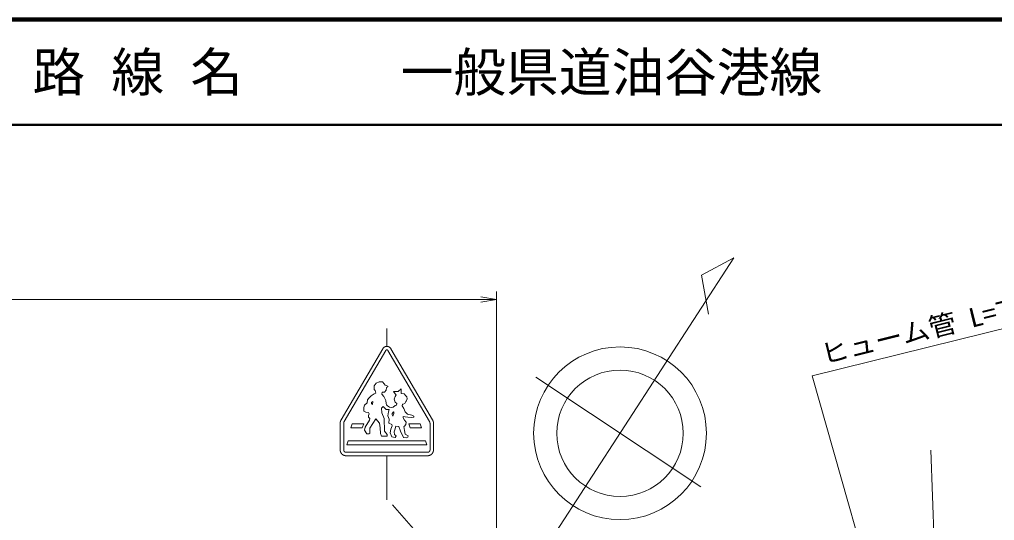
# Model space of a CAD drawing. Units: millimetres, scale not verified. Extents: x 40000 to 680000, y 20000 to 380000.
# Drawn here: x 179154 to 271685, y 332431 to 380000 of the extents above; entities that cross this region are included whole.
import ezdxf
from ezdxf.enums import TextEntityAlignment as Align

# ---------------------------------------------------------------- set-up
doc = ezdxf.new("R2010")
doc.units = ezdxf.units.MM
doc.header["$LTSCALE"] = 1000
for name, color, linetype, lineweight in [('M-STR-HTXT', 7, 'Continuous', 13), ('M-TTL', 2, 'Continuous', 140), ('M-TTL-LINE', 7, 'Continuous', 50), ('M-TTL-TXT', 7, 'Continuous', 13), ('M-WORK', 1, 'Continuous', 13)]:
    doc.layers.add(name, color=color, linetype=linetype, lineweight=lineweight)
doc.styles.add('ＭＳ ゴシック', font='')
doc.styles.get('ＭＳ ゴシック').set_extended_font_data('MS Gothic')

# ---------------------------------------------------------------- blocks, each defined once
blk = doc.blocks.new('open_arrow')
at = {"color": 0, "linetype": 'Continuous', "lineweight": -2}
blk.add_lwpolyline([(7.5, 1.25), (0, 0), (7.5, -1.25)], dxfattribs=at)

msp = doc.modelspace()

# ---------------------------------------------------------------- linework, layer by layer
at = {"layer": 'M-STR-HTXT'}
for p, q in [((224436, 303489), (224436, 354174)), ((82733, 353424), (224436, 353424))]:
    msp.add_line(p, q, dxfattribs=at)
msp.add_lwpolyline([(261932, 319525), (254378, 346165), (284474, 353593)], dxfattribs=at)
at = {"layer": 'M-TTL'}
msp.add_line((680000, 380000), (40000, 380000), dxfattribs=at)
at = {"layer": 'M-TTL-LINE'}
msp.add_line((40000, 370000), (680000, 370000), dxfattribs=at)
at = {"layer": 'M-WORK'}
for p, q in [((229694, 330774), (246956, 357371)), ((243874, 355712), (246956, 357371)), ((244532, 352031), (243874, 355712)), ((214016, 348964), (214016, 350671)), ((212807, 345204), (213016, 345482)), ((212807, 344871), (212807, 345204)), ((213016, 345482), (213274, 345587)), ((213274, 345587), (213607, 345597)), ((213607, 345597), (213776, 345418)), ((213776, 345418), (213860, 345294)), ((213860, 345294), (214119, 345199)), ((214119, 345199), (214124, 345125)), ((228142, 346029), (243817, 335623)), ((212544, 344270), (212292, 344043)), ((212826, 344462), (212544, 344270)), ((212906, 344762), (212807, 344871)), ((212826, 344462), (212956, 344529)), ((212956, 344529), (212906, 344762)), ((213562, 344603), (213527, 344437)), ((213527, 344437), (213551, 344419)), ((213551, 344419), (213724, 344208)), ((213801, 344623), (213562, 344603)), ((213940, 344807), (213801, 344623)), ((213970, 345065), (213940, 344807)), ((214124, 345125), (213970, 345065)), ((214661, 344668), (215080, 344664)), ((214821, 344465), (214661, 344668)), ((214806, 344210), (214909, 344362)), ((214909, 344362), (214821, 344465)), ((215080, 344664), (215360, 344920)), ((215360, 344920), (215374, 344504)), ((215374, 344504), (215658, 344455)), ((215658, 344455), (215811, 344281)), ((215811, 344281), (215914, 344167)), ((211905, 343394), (211841, 343168)), ((212161, 343599), (211905, 343394)), ((212196, 343890), (212161, 343599)), ((212292, 344043), (212196, 343890)), ((212563, 343666), (212683, 343720)), ((212573, 343556), (212563, 343666)), ((212668, 343437), (212573, 343556)), ((212683, 343720), (212668, 343437)), ((213724, 344208), (213933, 343815)), ((213933, 343815), (213958, 343527)), ((213958, 343527), (213982, 343428)), ((213982, 343428), (214072, 343318)), ((214072, 343318), (214271, 343179)), ((214628, 343204), (214792, 343353)), ((214721, 343951), (214806, 344210)), ((214817, 343674), (214721, 343951)), ((214792, 343353), (214920, 343376)), ((214952, 343553), (214817, 343674)), ((214920, 343376), (214952, 343553)), ((215491, 343468), (215470, 343319)), ((215470, 343319), (215644, 343060)), ((215576, 343486), (215491, 343468)), ((215708, 343532), (215576, 343486)), ((215818, 343731), (215708, 343532)), ((215846, 343770), (215818, 343731)), ((215949, 343986), (215846, 343770)), ((215914, 344167), (215949, 343986)), ((211841, 343168), (211820, 342814)), ((211820, 342814), (212022, 342716)), ((212022, 342716), (212268, 342677)), ((212268, 342677), (212353, 342573)), ((212288, 342394), (212283, 342255)), ((212353, 342573), (212288, 342394)), ((213510, 343100), (213659, 343249)), ((213540, 342653), (213510, 343100)), ((213764, 342101), (213540, 342653)), ((213659, 343249), (213943, 342976)), ((213943, 342976), (214221, 342961)), ((214118, 342375), (214182, 342762)), ((214221, 342045), (214118, 342375)), ((214182, 342762), (214221, 342961)), ((214271, 343179), (214449, 343149)), ((214449, 343149), (214628, 343204)), ((214522, 342602), (214636, 342762)), ((214533, 342460), (214522, 342602)), ((214586, 342325), (214533, 342460)), ((214682, 342581), (214586, 342325)), ((214636, 342762), (214689, 342730)), ((214689, 342730), (214682, 342581)), ((215644, 343060), (215765, 342741)), ((215765, 342741), (215963, 342538)), ((215963, 342538), (216400, 342418)), ((216400, 342418), (216581, 342333)), ((210740, 341611), (210600, 341242)), ((211827, 341611), (210740, 341611)), ((211827, 341611), (211687, 341242)), ((212378, 341952), (211960, 341286)), ((212283, 342255), (212407, 342106)), ((212407, 342106), (212378, 341952)), ((212397, 341212), (212984, 342071)), ((212984, 342071), (213317, 341674)), ((213317, 341674), (213374, 341242)), ((213808, 340909), (213764, 342101)), ((214196, 341683), (214221, 342045)), ((214501, 341538), (214196, 341683)), ((214526, 341421), (214501, 341538)), ((215580, 342311), (215562, 342194)), ((215562, 342194), (215701, 341956)), ((215761, 342279), (215580, 342311)), ((215832, 341562), (215694, 341399)), ((215701, 341956), (215839, 341768)), ((215999, 342237), (215761, 342279)), ((215839, 341768), (215832, 341562)), ((216339, 342208), (215999, 342237)), ((216089, 341611), (216230, 341242)), ((216089, 341611), (217176, 341611)), ((216563, 342254), (216339, 342208)), ((216581, 342333), (216563, 342254)), ((217176, 341611), (217316, 341242)), ((211687, 341242), (210600, 341242)), ((211960, 341286), (211906, 341023)), ((211906, 341023), (212129, 340660)), ((212129, 340660), (212318, 340655)), ((212318, 340655), (212417, 340715)), ((212417, 340715), (212397, 341212)), ((213374, 341242), (213416, 340705)), ((213416, 340705), (213510, 340432)), ((214062, 340606), (213808, 340909)), ((214032, 340427), (214062, 340606)), ((214331, 340750), (214402, 341108)), ((214480, 340391), (214331, 340750)), ((214402, 341108), (214526, 341421)), ((214774, 341041), (214721, 340842)), ((214721, 340842), (214753, 340608)), ((214753, 340608), (214916, 340469)), ((214884, 341389), (214774, 341041)), ((215158, 341371), (214884, 341389)), ((215307, 340899), (215158, 341371)), ((215598, 340324), (215307, 340899)), ((215694, 341399), (215630, 341353)), ((215630, 341353), (215690, 340977)), ((215690, 340977), (215754, 340622)), ((215754, 340622), (216027, 340459)), ((216230, 341242), (217316, 341242)), ((210354, 339981), (210213, 339612)), ((210213, 339612), (217819, 339612)), ((210354, 339981), (217679, 339981)), ((213510, 340432), (214032, 340427)), ((214813, 340317), (214480, 340391)), ((214916, 340469), (214813, 340317)), ((215857, 340281), (215598, 340324)), ((216013, 340338), (215857, 340281)), ((216027, 340459), (216013, 340338)), ((217679, 339981), (217819, 339612)), ((267486, 288346), (265655, 339098)), ((214016, 338582), (214016, 334402)), ((214550, 333926), (242955, 301490))]:
    msp.add_line(p, q, dxfattribs=at)
for points in [[(209590, 341666), (209590, 341672), (209590, 341677), (209590, 341683), (209590, 341688), (209591, 341694), (209591, 341700), (209591, 341705), (209592, 341711), (209592, 341716), (209592, 341722), (209593, 341727), (209593, 341733), (209594, 341738), (209595, 341744), (209595, 341749), (209596, 341755), (209597, 341760), (209598, 341766), (209599, 341771), (209599, 341777), (209600, 341782), (209601, 341788), (209602, 341793), (209604, 341799), (209605, 341804), (209606, 341810), (209607, 341815), (209608, 341820), (209610, 341826), (209611, 341831), (209612, 341837), (209614, 341842), (209615, 341847), (209617, 341853), (209619, 341858), (209620, 341863), (209622, 341869), (209624, 341874), (209625, 341879), (209627, 341884), (209629, 341890), (209631, 341895), (209633, 341900), (209635, 341905), (209637, 341910), (209639, 341915), (209641, 341921), (209643, 341926), (209645, 341931), (209648, 341936), (209650, 341941), (209652, 341946), (209655, 341951), (209657, 341956), (209660, 341961), (209662, 341966), (209665, 341971), (209667, 341976), (209670, 341981), (209673, 341986), (209675, 341990), (209678, 341995), (209681, 342000), (213637, 348746), (213644, 348759), (213652, 348771), (213660, 348783), (213669, 348794), (213678, 348806), (213688, 348817), (213698, 348827), (213708, 348838), (213718, 348848), (213729, 348857), (213740, 348867), (213752, 348876), (213764, 348884), (213776, 348892), (213788, 348900), (213801, 348907), (213813, 348914), (213826, 348921), (213840, 348927), (213853, 348932), (213867, 348938), (213880, 348942), (213894, 348946), (213908, 348950), (213922, 348954), (213937, 348956), (213951, 348959), (213965, 348961), (213980, 348962), (213994, 348963), (214009, 348964), (214023, 348964), (214038, 348963), (214052, 348962), (214067, 348961), (214081, 348959), (214096, 348956), (214110, 348954), (214124, 348950), (214138, 348946), (214152, 348942), (214166, 348938), (214179, 348932), (214193, 348927), (214206, 348921), (214219, 348914), (214232, 348907), (214244, 348900), (214257, 348892), (214269, 348884), (214280, 348876), (214292, 348867), (214303, 348857), (214314, 348848), (214324, 348838), (214335, 348827), (214344, 348817), (214354, 348806), (214363, 348794), (214372, 348783), (214380, 348771), (214388, 348759), (214396, 348746), (218351, 342000), (218354, 341995), (218357, 341990), (218360, 341986), (218362, 341981), (218365, 341976), (218368, 341971), (218370, 341966), (218373, 341961), (218375, 341956), (218378, 341951), (218380, 341946), (218382, 341941), (218385, 341936), (218387, 341931), (218389, 341926), (218391, 341921), (218393, 341915), (218395, 341910), (218397, 341905), (218399, 341900), (218401, 341895), (218403, 341890), (218405, 341884), (218407, 341879), (218409, 341874), (218410, 341869), (218412, 341863), (218414, 341858), (218415, 341853), (218417, 341847), (218418, 341842), (218420, 341837), (218421, 341831), (218423, 341826), (218424, 341820), (218425, 341815), (218426, 341810), (218428, 341804), (218429, 341799), (218430, 341793), (218431, 341788), (218432, 341782), (218433, 341777), (218434, 341771), (218435, 341766), (218435, 341760), (218436, 341755), (218437, 341749), (218438, 341744), (218438, 341738), (218439, 341733), (218439, 341727), (218440, 341722), (218440, 341716), (218441, 341711), (218441, 341705), (218441, 341700), (218442, 341694), (218442, 341688), (218442, 341683), (218442, 341677), (218442, 341672), (218442, 341666), (218442, 339132), (218442, 339118), (218441, 339104), (218441, 339091), (218439, 339077), (218438, 339063), (218436, 339050), (218434, 339036), (218431, 339023), (218428, 339009), (218425, 338996), (218422, 338983), (218418, 338970), (218414, 338957), (218409, 338944), (218404, 338931), (218399, 338918), (218393, 338905), (218388, 338893), (218382, 338881), (218375, 338869), (218368, 338857), (218361, 338845), (218354, 338833), (218347, 338822), (218339, 338811), (218331, 338800), (218322, 338789), (218313, 338778), (218305, 338768), (218295, 338758), (218286, 338748), (218276, 338738), (218266, 338729), (218256, 338719), (218246, 338710), (218235, 338702), (218224, 338693), (218213, 338685), (218202, 338677), (218191, 338670), (218179, 338662), (218167, 338655), (218155, 338649), (218143, 338642), (218131, 338636), (218118, 338630), (218106, 338625), (218093, 338620), (218080, 338615), (218067, 338610), (218054, 338606), (218041, 338602), (218028, 338599), (218015, 338595), (218001, 338593), (217988, 338590), (217974, 338588), (217961, 338586), (217947, 338584), (217933, 338583), (217920, 338582), (217906, 338582), (217892, 338582), (210140, 338582), (210126, 338582), (210113, 338582), (210099, 338583), (210085, 338584), (210072, 338586), (210058, 338588), (210045, 338590), (210031, 338593), (210018, 338595), (210004, 338599), (209991, 338602), (209978, 338606), (209965, 338610), (209952, 338615), (209939, 338620), (209926, 338625), (209914, 338630), (209901, 338636), (209889, 338642), (209877, 338649), (209865, 338655), (209853, 338662), (209842, 338670), (209830, 338677), (209819, 338685), (209808, 338693), (209797, 338702), (209787, 338710), (209776, 338719), (209766, 338729), (209756, 338738), (209746, 338748), (209737, 338758), (209728, 338768), (209719, 338778), (209710, 338789), (209702, 338800), (209694, 338811), (209686, 338822), (209678, 338833), (209671, 338845), (209664, 338857), (209657, 338869), (209651, 338881), (209645, 338893), (209639, 338905), (209633, 338918), (209628, 338931), (209623, 338944), (209619, 338957), (209615, 338970), (209611, 338983), (209607, 338996), (209604, 339009), (209601, 339023), (209598, 339036), (209596, 339050), (209594, 339063), (209593, 339077), (209592, 339091), (209591, 339104), (209590, 339118), (209590, 339132)], [(209920, 341666), (209920, 341669), (209920, 341672), (209920, 341675), (209920, 341677), (209920, 341680), (209921, 341683), (209921, 341686), (209921, 341688), (209921, 341691), (209921, 341694), (209922, 341697), (209922, 341700), (209922, 341702), (209922, 341705), (209923, 341708), (209923, 341711), (209923, 341713), (209924, 341716), (209924, 341719), (209925, 341722), (209925, 341724), (209926, 341727), (209926, 341730), (209927, 341732), (209927, 341735), (209928, 341738), (209929, 341741), (209929, 341743), (209930, 341746), (209931, 341749), (209931, 341751), (209932, 341754), (209933, 341757), (209934, 341759), (209934, 341762), (209935, 341765), (209936, 341767), (209937, 341770), (209938, 341773), (209939, 341775), (209940, 341778), (209941, 341780), (209942, 341783), (209942, 341786), (209944, 341788), (209945, 341791), (209946, 341793), (209947, 341796), (209948, 341799), (209949, 341801), (209950, 341804), (209951, 341806), (209952, 341809), (209954, 341811), (209955, 341814), (209956, 341816), (209957, 341819), (209959, 341821), (209960, 341823), (209961, 341826), (209963, 341828), (209964, 341831), (209965, 341833), (213921, 348579), (213923, 348582), (213925, 348585), (213927, 348588), (213929, 348591), (213932, 348594), (213934, 348597), (213937, 348600), (213939, 348602), (213942, 348605), (213944, 348607), (213947, 348609), (213950, 348612), (213953, 348614), (213956, 348616), (213959, 348618), (213962, 348620), (213965, 348621), (213969, 348623), (213972, 348624), (213975, 348626), (213979, 348627), (213982, 348628), (213986, 348629), (213989, 348630), (213993, 348631), (213996, 348632), (214000, 348632), (214003, 348633), (214007, 348633), (214011, 348634), (214014, 348634), (214018, 348634), (214022, 348634), (214025, 348633), (214029, 348633), (214032, 348632), (214036, 348632), (214040, 348631), (214043, 348630), (214047, 348629), (214050, 348628), (214054, 348627), (214057, 348626), (214060, 348624), (214064, 348623), (214067, 348621), (214070, 348620), (214073, 348618), (214076, 348616), (214079, 348614), (214082, 348612), (214085, 348609), (214088, 348607), (214091, 348605), (214093, 348602), (214096, 348600), (214098, 348597), (214101, 348594), (214103, 348591), (214105, 348588), (214107, 348585), (214109, 348582), (214111, 348579), (218067, 341833), (218068, 341831), (218070, 341828), (218071, 341826), (218072, 341823), (218074, 341821), (218075, 341819), (218076, 341816), (218077, 341814), (218079, 341811), (218080, 341809), (218081, 341806), (218082, 341804), (218083, 341801), (218084, 341799), (218086, 341796), (218087, 341793), (218088, 341791), (218089, 341788), (218090, 341786), (218091, 341783), (218092, 341780), (218093, 341778), (218094, 341775), (218095, 341773), (218095, 341770), (218096, 341767), (218097, 341765), (218098, 341762), (218099, 341759), (218100, 341757), (218100, 341754), (218101, 341751), (218102, 341749), (218102, 341746), (218103, 341743), (218104, 341741), (218104, 341738), (218105, 341735), (218105, 341732), (218106, 341730), (218107, 341727), (218107, 341724), (218107, 341722), (218108, 341719), (218108, 341716), (218109, 341713), (218109, 341711), (218110, 341708), (218110, 341705), (218110, 341702), (218110, 341700), (218111, 341697), (218111, 341694), (218111, 341691), (218111, 341688), (218112, 341686), (218112, 341683), (218112, 341680), (218112, 341677), (218112, 341675), (218112, 341672), (218112, 341669), (218112, 341666), (218112, 339132), (218112, 339126), (218112, 339121), (218112, 339115), (218111, 339110), (218110, 339104), (218110, 339099), (218109, 339094), (218108, 339088), (218107, 339083), (218105, 339077), (218104, 339072), (218102, 339067), (218101, 339062), (218099, 339056), (218097, 339051), (218095, 339046), (218093, 339041), (218090, 339036), (218088, 339031), (218085, 339026), (218083, 339022), (218080, 339017), (218077, 339012), (218074, 339008), (218071, 339003), (218068, 338999), (218064, 338995), (218061, 338990), (218057, 338986), (218053, 338982), (218050, 338978), (218046, 338974), (218042, 338970), (218038, 338967), (218034, 338963), (218029, 338960), (218025, 338956), (218021, 338953), (218016, 338950), (218012, 338947), (218007, 338944), (218002, 338941), (217997, 338938), (217993, 338936), (217988, 338933), (217983, 338931), (217978, 338929), (217973, 338927), (217967, 338925), (217962, 338923), (217957, 338921), (217952, 338920), (217946, 338919), (217941, 338917), (217936, 338916), (217930, 338915), (217925, 338914), (217920, 338913), (217914, 338913), (217909, 338912), (217903, 338912), (217898, 338912), (217892, 338912), (210140, 338912), (210135, 338912), (210129, 338912), (210124, 338912), (210118, 338913), (210113, 338913), (210107, 338914), (210102, 338915), (210097, 338916), (210091, 338917), (210086, 338919), (210081, 338920), (210075, 338921), (210070, 338923), (210065, 338925), (210060, 338927), (210055, 338929), (210050, 338931), (210045, 338933), (210040, 338936), (210035, 338938), (210030, 338941), (210025, 338944), (210021, 338947), (210016, 338950), (210012, 338953), (210007, 338956), (210003, 338960), (209999, 338963), (209995, 338967), (209990, 338970), (209987, 338974), (209983, 338978), (209979, 338982), (209975, 338986), (209972, 338990), (209968, 338995), (209965, 338999), (209961, 339003), (209958, 339008), (209955, 339012), (209952, 339017), (209950, 339022), (209947, 339026), (209944, 339031), (209942, 339036), (209940, 339041), (209937, 339046), (209935, 339051), (209933, 339056), (209932, 339062), (209930, 339067), (209928, 339072), (209927, 339077), (209926, 339083), (209924, 339088), (209923, 339094), (209923, 339099), (209922, 339104), (209921, 339110), (209921, 339115), (209920, 339121), (209920, 339126), (209920, 339132)]]:
    msp.add_lwpolyline(points, close=True, dxfattribs=at)
for radius in [8200, 6000]:
    msp.add_circle((236146, 340715), radius, dxfattribs=at)

# ---------------------------------------------------------------- block references
at = {"layer": 'M-STR-HTXT', "xscale": 200, "yscale": 200, "rotation": 180}
msp.add_blockref('open_arrow', (224436, 353424), dxfattribs=at)

# ---------------------------------------------------------------- texts
at = {"layer": 'M-STR-HTXT', "style": 'ＭＳ ゴシック', "width": 1.05}
msp.add_text('ヒューム管 L=7.0 Φ300', height=1833, rotation=13.864, dxfattribs=at).set_placement((269366, 350122), align=Align.BOTTOM_CENTER)
at = {"layer": 'M-TTL-TXT', "style": 'ＭＳ ゴシック'}
msp.add_text('路 線 名      一般県道油谷港線', height=3666, dxfattribs=at).set_placement((180380, 375000), align=Align.MIDDLE_LEFT)

doc.saveas('drawing.dxf')
